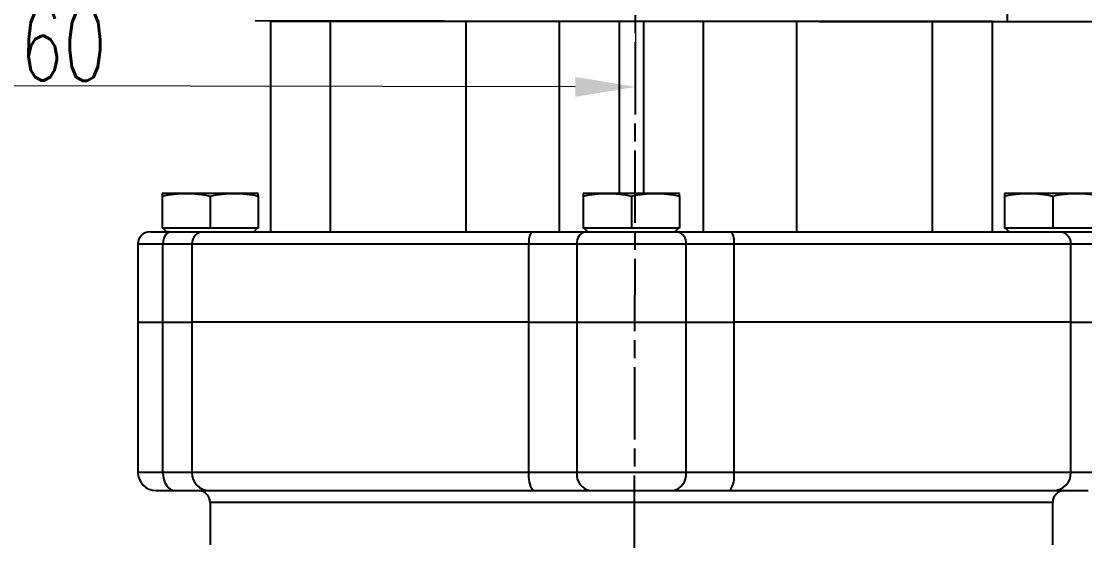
# Model space of a CAD drawing. Header units: millimetres. Extents: x 2301 to 4250, y 838 to 2217.
# Drawn here: x 2783.3 to 2960, y 1738 to 1825 of the extents above; entities that cross this region are included whole.
import ezdxf

# ---------------------------------------------------------------- set-up
doc = ezdxf.new("R2010")
doc.units = ezdxf.units.MM
doc.linetypes.add('AM_ISO08W050', pattern=[18, 12, -1.5, 3, -1.5])
for name, color, linetype, lineweight in [('AM_5', 3, 'Continuous', 25), ('AM_7', 4, 'AM_ISO08W050', 25), ('标注', 3, 'Continuous', 13)]:
    doc.layers.add(name, color=color, linetype=linetype, lineweight=lineweight)
doc.styles.add('SLDTEXTSTYLE1', font='txt.shx', dxfattribs={"width": 0.7, "bigfont": 'gbcbig.shx'})
doc.dimstyles.new('SLDDIMSTYLE12$0', dxfattribs={"dimtxt": 12, "dimasz": 10, "dimexe": 0, "dimexo": 0.0625, "dimgap": 0.875, "dimtad": 1, "dimdec": 1, "dimlfac": 1.8, "dimrnd": 1e-09, "dimzin": 12, "dimdsep": 46, "dimtxsty": 'SLDTEXTSTYLE1', "dimcen": 0.09, "dimdle": 8.16, "dimclrd": 3, "dimclre": 3, "dimadec": 0, "dimazin": 3, "dimtfac": 1, "dimtdec": 1, "dimtofl": 0, "dimtmove": 0, "dimatfit": 3, "dimfxl": 0, "dimfrac": 2, "dimtolj": 1, "dimlwd": 5, "dimlwe": 5, "dimarcsym": 0})

# ---------------------------------------------------------------- blocks, each defined once
blk = doc.blocks.new('*D64')
at = {"layer": 'AM_5', "color": 3, "lineweight": 5, "transparency": 16777216}
blk.add_line((2944.78, 1824.98), (3018.4, 1824.98), dxfattribs=at)
at = {"layer": 'AM_5', "color": 3, "linetype": 'Continuous', "lineweight": 5, "transparency": 16777216}
for p, q in [((3018.4, 1814.98), (3018.4, 1599.98)), ((2892.57, 1589.98), (3018.4, 1589.98))]:
    blk.add_line(p, q, dxfattribs=at)
at = {"layer": 'AM_5', "color": 3, "transparency": 16777216}
for points in [[(3016.74, 1814.98), (3020.07, 1814.98), (3018.4, 1824.98)], [(3016.74, 1599.98), (3020.07, 1599.98), (3018.4, 1589.98)]]:
    blk.add_solid(points, dxfattribs=at)
at = {"layer": 'Defpoints', "color": 0, "transparency": 16777216}
for p in [(2944.72, 1824.98), (2892.51, 1589.98), (3018.4, 1589.98)]:
    blk.add_point(p, dxfattribs=at)
at = {"layer": 'AM_5', "color": 0, "transparency": 16777216, "insert": (3011.53, 1705.6), "char_height": 12, "attachment_point": 5, "rotation": 90, "style": 'SLDTEXTSTYLE1'}
blk.add_mtext('\\A1;257', dxfattribs=at)
blk = doc.blocks.new('*D57')
at = {"layer": 'Defpoints', "color": 0, "transparency": 16777216}
for p in [(2947.28, 1854.85), (2946.76, 1824.89), (3047.89, 1824.89)]:
    blk.add_point(p, dxfattribs=at)
at = {"layer": '标注', "color": 3, "lineweight": 5, "transparency": 16777216}
blk.add_line((2947.34, 1854.85), (3047.89, 1854.85), dxfattribs=at)
at = {"layer": '标注', "color": 3, "linetype": 'Continuous', "lineweight": 5, "transparency": 16777216}
for p, q in [((3047.89, 1844.85), (3047.89, 1834.89)), ((2946.82, 1824.89), (3047.89, 1824.89))]:
    blk.add_line(p, q, dxfattribs=at)
at = {"layer": '标注', "color": 3, "transparency": 16777216}
for points in [[(3046.23, 1844.85), (3049.56, 1844.85), (3047.89, 1854.85)], [(3046.23, 1834.89), (3049.56, 1834.89), (3047.89, 1824.89)]]:
    blk.add_solid(points, dxfattribs=at)
at = {"layer": '标注', "color": 0, "transparency": 16777216, "insert": (3042.02, 1839.87), "char_height": 10, "attachment_point": 5, "rotation": 90, "style": 'SLDTEXTSTYLE1'}
blk.add_mtext('\\A1;30', dxfattribs=at)
blk = doc.blocks.new('*D77')
at = {"layer": 'AM_5', "color": 3, "lineweight": 5, "transparency": 16777216}
blk.add_line((2885.4, 1824.92), (2885.38, 1814.06), dxfattribs=at)
at = {"layer": 'AM_5', "color": 3, "linetype": 'Continuous', "lineweight": 5, "transparency": 16777216}
for p, q in [((2719.8, 1813.6), (2719.8, 1814.37)), ((2875.38, 1814.08), (2729.8, 1814.36))]:
    blk.add_line(p, q, dxfattribs=at)
at = {"layer": 'AM_5', "color": 3, "transparency": 16777216}
for points in [[(2729.81, 1816.02), (2729.8, 1812.69), (2719.8, 1814.37)], [(2875.38, 1815.75), (2875.38, 1812.41), (2885.38, 1814.06)]]:
    blk.add_solid(points, dxfattribs=at)
at = {"layer": 'Defpoints', "color": 0, "transparency": 16777216}
for p in [(2885.4, 1824.98), (2719.8, 1814.37), (2719.8, 1813.54)]:
    blk.add_point(p, dxfattribs=at)
at = {"layer": 'AM_5', "color": 0, "transparency": 16777216, "insert": (2786.72, 1821.12), "char_height": 12, "attachment_point": 5, "rotation": 359.8923, "style": 'SLDTEXTSTYLE1'}
blk.add_mtext('\\A1;160', dxfattribs=at)

msp = doc.modelspace()

# ---------------------------------------------------------------- linework, layer by layer
at = {"color": 7, "linetype": 'Continuous', "lineweight": 25}
for p, q in [((2947.221, 1824.862), (2947.258, 1844.799)), ((2824.721, 1824.98), (2824.721, 1789.98)), ((2834.721, 1789.98), (2834.721, 1824.98)), ((2857.225, 1824.98), (2857.225, 1789.98)), ((2872.721, 1824.98), (2872.721, 1789.98)), ((2882.721, 1796.38), (2882.721, 1824.98)), ((2886.721, 1824.98), (2886.721, 1796.38)), ((2896.721, 1789.98), (2896.721, 1824.98)), ((2912.216, 1789.98), (2912.216, 1824.98)), ((2934.721, 1824.98), (2934.721, 1789.98)), ((2944.721, 1789.98), (2944.721, 1824.98)), ((2810.721, 1796.38), (2806.721, 1796.38)), ((2806.721, 1795.929), (2806.721, 1790.58)), ((2818.721, 1796.38), (2810.721, 1796.38)), ((2814.721, 1795.929), (2814.721, 1790.58)), ((2822.721, 1796.38), (2818.721, 1796.38)), ((2822.721, 1795.929), (2822.721, 1790.58)), ((2880.721, 1796.38), (2876.721, 1796.38)), ((2876.721, 1795.929), (2876.721, 1790.58)), ((2888.721, 1796.38), (2880.721, 1796.38)), ((2884.721, 1795.929), (2884.721, 1790.58)), ((2892.721, 1796.38), (2888.721, 1796.38)), ((2892.721, 1795.929), (2892.721, 1790.58)), ((2950.721, 1796.38), (2946.721, 1796.38)), ((2946.721, 1795.929), (2946.721, 1790.58)), ((2958.721, 1796.38), (2950.721, 1796.38)), ((2954.721, 1795.929), (2954.721, 1790.58)), ((2962.721, 1796.38), (2958.721, 1796.38)), ((2814.721, 1790.58), (2806.721, 1790.58)), ((2806.886, 1790.58), (2807.486, 1789.98)), ((2822.721, 1790.58), (2814.721, 1790.58)), ((2821.956, 1789.98), (2822.556, 1790.58)), ((2884.721, 1790.58), (2876.721, 1790.58)), ((2876.886, 1790.58), (2877.486, 1789.98)), ((2892.721, 1790.58), (2884.721, 1790.58)), ((2891.956, 1789.98), (2892.556, 1790.58)), ((2954.721, 1790.58), (2946.721, 1790.58)), ((2946.886, 1790.58), (2947.486, 1789.98)), ((2962.721, 1790.58), (2954.721, 1790.58)), ((2807.848, 1789.98), (2807.486, 1789.98)), ((2802.721, 1787.98), (2802.721, 1774.98)), ((2802.721, 1787.98), (2806.876, 1787.98)), ((2806.876, 1787.98), (2811.679, 1787.98)), ((2806.876, 1774.98), (2806.876, 1787.98)), ((2811.679, 1787.98), (2867.694, 1787.98)), ((2811.679, 1787.98), (2811.679, 1774.98)), ((2867.694, 1787.98), (2875.64, 1787.98)), ((2867.694, 1774.98), (2867.694, 1787.98)), ((2875.64, 1787.98), (2893.802, 1787.98)), ((2875.64, 1787.98), (2875.64, 1774.98)), ((2893.802, 1774.98), (2893.802, 1787.98)), ((2893.802, 1787.98), (2901.748, 1787.98)), ((2901.748, 1787.98), (2901.748, 1774.98)), ((2901.748, 1787.98), (2957.763, 1787.98)), ((2957.763, 1774.98), (2957.763, 1787.98)), ((2957.763, 1787.98), (2962.565, 1787.98)), ((2802.721, 1774.98), (2802.721, 1749.98)), ((2802.721, 1774.98), (2806.876, 1774.98)), ((2806.876, 1749.98), (2806.876, 1774.98)), ((2806.876, 1774.98), (2811.679, 1774.98)), ((2811.679, 1774.98), (2811.679, 1749.98)), ((2867.694, 1774.98), (2811.679, 1774.98)), ((2867.694, 1749.98), (2867.694, 1774.98)), ((2867.694, 1774.98), (2875.64, 1774.98)), ((2875.64, 1774.98), (2875.64, 1749.98)), ((2875.64, 1774.98), (2893.802, 1774.98)), ((2893.802, 1749.98), (2893.802, 1774.98)), ((2893.802, 1774.98), (2901.748, 1774.98)), ((2901.748, 1774.98), (2901.748, 1749.98)), ((2957.763, 1774.98), (2901.748, 1774.98)), ((2957.763, 1749.98), (2957.763, 1774.98)), ((2957.763, 1774.98), (2962.565, 1774.98)), ((2806.876, 1749.98), (2802.721, 1749.98)), ((2811.679, 1749.98), (2806.876, 1749.98)), ((2867.694, 1749.98), (2811.679, 1749.98)), ((2875.64, 1749.98), (2867.694, 1749.98)), ((2893.802, 1749.98), (2875.64, 1749.98)), ((2901.748, 1749.98), (2893.802, 1749.98)), ((2957.763, 1749.98), (2901.748, 1749.98)), ((2962.565, 1749.98), (2957.763, 1749.98)), ((2808.054, 1746.98), (2808.488, 1746.98)), ((2814.601, 1746.98), (2868.375, 1746.98)), ((2901.067, 1746.98), (2954.841, 1746.98)), ((2954.721, 1744.98), (2814.721, 1744.98)), ((2814.721, 1744.98), (2814.721, 1737.98)), ((2954.721, 1737.98), (2954.721, 1744.98))]:
    msp.add_line(p, q, dxfattribs=at)
at = {"linetype": 'ByBlock'}
for p, q in [((2822.221, 1825.097), (2947.221, 1824.862)), ((2824.721, 1824.98), (2944.721, 1824.98))]:
    msp.add_line(p, q, dxfattribs=at)
at = {"color": 7, "linetype": 'Continuous', "lineweight": 25, "flags": 128}
for points in [[(2808.184, 1789.98), (2807.929, 1789.941), (2807.684, 1789.827), (2807.457, 1789.643), (2807.259, 1789.394), (2807.097, 1789.091), (2806.976, 1788.745), (2806.902, 1788.37), (2806.876, 1787.98)], [(2806.876, 1749.98), (2806.914, 1749.394), (2807.026, 1748.832), (2807.207, 1748.313), (2807.451, 1747.858), (2807.748, 1747.485), (2808.087, 1747.208), (2808.455, 1747.037), (2808.838, 1746.98)]]:
    msp.add_lwpolyline(points, dxfattribs=at)
at = {"color": 7, "linetype": 'Continuous', "lineweight": 25}
for centre, radius, start, end in [((2804.721, 1787.98), 2, 90, 180), ((2813.653, 1788.005), 1.974, 90.76791, 180.74785), ((2870.237, 1788.454), 2.587, 143.85476, 190.56369), ((2877.436, 1788.193), 1.809, 98.98174, 186.78498), ((2892.006, 1788.193), 1.809, 353.21502, 81.01826), ((2899.205, 1788.454), 2.587, 349.43631, 36.14524), ((2955.788, 1788.005), 1.974, 359.25215, 89.23209), ((2805.721, 1749.98), 3, 180, 270), ((2814.641, 1749.941), 2.962, 179.25215, 269.23209), ((2871.508, 1749.268), 3.88, 169.43631, 216.14524), ((2878.334, 1749.659), 2.713, 173.21502, 261.01826), ((2891.108, 1749.659), 2.713, 278.98174, 6.78498), ((2897.933, 1749.268), 3.88, 323.85476, 10.56369), ((2954.801, 1749.941), 2.962, 270.76791, 0.74785), ((2812.721, 1744.98), 2, 0, 90), ((2956.721, 1744.98), 2, 90, 180)]:
    msp.add_arc(centre, radius, start, end, dxfattribs=at)
for points, knots in [([(2806.721, 1795.929), (2807.382, 1796.068), (2808.046, 1796.182), (2809.378, 1796.338), (2810.048, 1796.38), (2810.721, 1796.38)], [0, 0, 0, 0, 0.5, 0.5, 1, 1, 1, 1]), ([(2806.721, 1796.38), (2806.721, 1796.38), (2806.721, 1796.338), (2806.721, 1796.182), (2806.721, 1796.068), (2806.721, 1795.929)], [0, 0, 0, 0, 0.5, 0.5, 1, 1, 1, 1]), ([(2810.721, 1796.38), (2811.394, 1796.38), (2812.063, 1796.338), (2813.396, 1796.182), (2814.06, 1796.068), (2814.721, 1795.929)], [0, 0, 0, 0, 0.5, 0.5, 1, 1, 1, 1]), ([(2814.721, 1795.929), (2815.382, 1796.068), (2816.046, 1796.182), (2817.378, 1796.338), (2818.048, 1796.38), (2818.721, 1796.38)], [0, 0, 0, 0, 0.5, 0.5, 1, 1, 1, 1]), ([(2818.721, 1796.38), (2819.394, 1796.38), (2820.063, 1796.338), (2821.396, 1796.182), (2822.06, 1796.068), (2822.721, 1795.929)], [0, 0, 0, 0, 0.5, 0.5, 1, 1, 1, 1]), ([(2822.721, 1795.929), (2822.721, 1796.068), (2822.721, 1796.182), (2822.721, 1796.338), (2822.721, 1796.38), (2822.721, 1796.38)], [0, 0, 0, 0, 0.5, 0.5, 1, 1, 1, 1]), ([(2876.721, 1795.929), (2877.382, 1796.068), (2878.046, 1796.182), (2879.378, 1796.338), (2880.048, 1796.38), (2880.721, 1796.38)], [0, 0, 0, 0, 0.5, 0.5, 1, 1, 1, 1]), ([(2876.721, 1796.38), (2876.721, 1796.38), (2876.721, 1796.338), (2876.721, 1796.182), (2876.721, 1796.068), (2876.721, 1795.929)], [0, 0, 0, 0, 0.5, 0.5, 1, 1, 1, 1]), ([(2880.721, 1796.38), (2881.394, 1796.38), (2882.063, 1796.338), (2883.396, 1796.182), (2884.06, 1796.068), (2884.721, 1795.929)], [0, 0, 0, 0, 0.5, 0.5, 1, 1, 1, 1]), ([(2884.721, 1795.929), (2885.382, 1796.068), (2886.046, 1796.182), (2887.378, 1796.338), (2888.048, 1796.38), (2888.721, 1796.38)], [0, 0, 0, 0, 0.5, 0.5, 1, 1, 1, 1]), ([(2888.721, 1796.38), (2889.394, 1796.38), (2890.063, 1796.338), (2891.396, 1796.182), (2892.06, 1796.068), (2892.721, 1795.929)], [0, 0, 0, 0, 0.5, 0.5, 1, 1, 1, 1]), ([(2892.721, 1795.929), (2892.721, 1796.068), (2892.721, 1796.182), (2892.721, 1796.338), (2892.721, 1796.38), (2892.721, 1796.38)], [0, 0, 0, 0, 0.5, 0.5, 1, 1, 1, 1]), ([(2946.721, 1795.929), (2947.382, 1796.068), (2948.046, 1796.182), (2949.378, 1796.338), (2950.048, 1796.38), (2950.721, 1796.38)], [0, 0, 0, 0, 0.5, 0.5, 1, 1, 1, 1]), ([(2946.721, 1796.38), (2946.721, 1796.38), (2946.721, 1796.338), (2946.721, 1796.182), (2946.721, 1796.068), (2946.721, 1795.929)], [0, 0, 0, 0, 0.5, 0.5, 1, 1, 1, 1]), ([(2950.721, 1796.38), (2951.394, 1796.38), (2952.063, 1796.338), (2953.396, 1796.182), (2954.06, 1796.068), (2954.721, 1795.929)], [0, 0, 0, 0, 0.5, 0.5, 1, 1, 1, 1]), ([(2954.721, 1795.929), (2955.382, 1796.068), (2956.046, 1796.182), (2957.378, 1796.338), (2958.048, 1796.38), (2958.721, 1796.38)], [0, 0, 0, 0, 0.5, 0.5, 1, 1, 1, 1]), ([(2958.721, 1796.38), (2959.394, 1796.38), (2960.063, 1796.338), (2961.396, 1796.182), (2962.06, 1796.068), (2962.721, 1795.929)], [0, 0, 0, 0, 0.5, 0.5, 1, 1, 1, 1]), ([(2804.721, 1789.98), (2804.722, 1789.98), (2804.724, 1789.98), (2804.738, 1789.98), (2804.76, 1789.98), (2804.793, 1789.98), (2804.834, 1789.98), (2804.884, 1789.98), (2804.994, 1789.98), (2805.211, 1789.98), (2805.61, 1789.98), (2806.115, 1789.98), (2806.619, 1789.98), (2807.064, 1789.98), (2807.416, 1789.98), (2807.788, 1789.98), (2808.052, 1789.98), (2808.184, 1789.98)], [0, 0, 0, 0, 0.03538097, 0.0706832, 0.10593909, 0.14118116, 0.176442, 0.21175412, 0.2471499, 0.37354923, 0.50000953, 0.62640887, 0.75286917, 0.81472777, 0.87641946, 0.93811872, 1, 1, 1, 1]), ([(2808.184, 1789.98), (2808.279, 1789.98), (2808.47, 1789.98), (2808.748, 1789.98), (2809.021, 1789.98), (2809.288, 1789.98), (2809.549, 1789.98), (2809.804, 1789.98), (2810.263, 1789.98), (2810.893, 1789.98), (2811.635, 1789.98), (2812.285, 1789.98), (2812.747, 1789.98), (2813.066, 1789.98), (2813.279, 1789.98), (2813.469, 1789.98), (2813.574, 1789.98), (2813.627, 1789.98)], [0, 0, 0, 0, 0.0355348, 0.0710273, 0.1064952, 0.1419563, 0.1774283, 0.212929, 0.248476, 0.3742156, 0.5000052, 0.6257448, 0.7515345, 0.8136891, 0.8757548, 0.9378267, 1, 1, 1, 1]), ([(2813.627, 1789.98), (2813.696, 1789.98), (2813.833, 1789.98), (2814.052, 1789.98), (2814.28, 1789.98), (2814.52, 1789.98), (2814.769, 1789.98), (2815.029, 1789.98), (2815.3, 1789.98), (2815.581, 1789.98), (2815.872, 1789.98), (2816.174, 1789.98), (2816.971, 1789.98), (2818.391, 1789.98), (2820.682, 1789.98), (2823.301, 1789.98), (2826.254, 1789.98), (2829.51, 1789.98), (2833.058, 1789.98), (2836.868, 1789.98), (2840.909, 1789.98), (2845.154, 1789.98), (2849.554, 1789.98), (2854.095, 1789.98), (2857.704, 1789.98), (2860.307, 1789.98), (2861.853, 1789.98), (2863.411, 1789.98), (2864.979, 1789.98), (2866.558, 1789.98), (2867.618, 1789.98), (2868.148, 1789.98)], [0, 0, 0, 0, 0.0109905, 0.0219738, 0.0329514, 0.0439251, 0.0548963, 0.0658669, 0.0768384, 0.0878125, 0.0987907, 0.1097749, 0.1207665, 0.1829209, 0.2450819, 0.3084864, 0.3718973, 0.435946, 0.5000009, 0.5640495, 0.6281044, 0.6915089, 0.7549199, 0.8170743, 0.8792353, 0.8993787, 0.9195022, 0.939616, 0.9597302, 0.9798548, 1, 1, 1, 1]), ([(2868.148, 1789.98), (2868.271, 1789.98), (2868.518, 1789.98), (2868.884, 1789.98), (2869.248, 1789.98), (2869.61, 1789.98), (2869.969, 1789.98), (2870.326, 1789.98), (2870.979, 1789.98), (2871.913, 1789.98), (2873.091, 1789.98), (2874.216, 1789.98), (2875.098, 1789.98), (2875.768, 1789.98), (2876.249, 1789.98), (2876.713, 1789.98), (2877.007, 1789.98), (2877.153, 1789.98)], [0, 0, 0, 0, 0.0355348, 0.0710273, 0.1064952, 0.1419563, 0.1774283, 0.212929, 0.248476, 0.3742156, 0.5000052, 0.6257448, 0.7515345, 0.8136891, 0.8757548, 0.9378267, 1, 1, 1, 1]), ([(2877.153, 1789.98), (2877.22, 1789.98), (2877.354, 1789.98), (2877.562, 1789.98), (2877.777, 1789.98), (2877.998, 1789.98), (2878.225, 1789.98), (2878.458, 1789.98), (2878.903, 1789.98), (2879.589, 1789.98), (2880.551, 1789.98), (2881.563, 1789.98), (2882.944, 1789.98), (2884.721, 1789.98), (2886.498, 1789.98), (2887.879, 1789.98), (2888.89, 1789.98), (2889.853, 1789.98), (2890.601, 1789.98), (2891.161, 1789.98), (2891.557, 1789.98), (2891.935, 1789.98), (2892.171, 1789.98), (2892.288, 1789.98)], [0, 0, 0, 0, 0.0176984, 0.0353574, 0.0529932, 0.0706221, 0.0882604, 0.1059243, 0.1236301, 0.1868579, 0.2501163, 0.3133441, 0.3766025, 0.5000048, 0.6234071, 0.6866349, 0.7498933, 0.8131211, 0.8763795, 0.9073226, 0.9381822, 0.9690456, 1, 1, 1, 1]), ([(2892.288, 1789.98), (2892.372, 1789.98), (2892.539, 1789.98), (2892.797, 1789.98), (2893.06, 1789.98), (2893.33, 1789.98), (2893.606, 1789.98), (2893.887, 1789.98), (2894.418, 1789.98), (2895.226, 1789.98), (2896.35, 1789.98), (2897.529, 1789.98), (2898.549, 1789.98), (2899.382, 1789.98), (2900.011, 1789.98), (2900.648, 1789.98), (2901.078, 1789.98), (2901.294, 1789.98)], [0, 0, 0, 0, 0.0355348, 0.0710273, 0.1064952, 0.1419563, 0.1774283, 0.212929, 0.248476, 0.3742156, 0.5000052, 0.6257448, 0.7515345, 0.8136891, 0.8757548, 0.9378267, 1, 1, 1, 1]), ([(2901.294, 1789.98), (2901.583, 1789.98), (2902.162, 1789.98), (2903.027, 1789.98), (2903.889, 1789.98), (2904.747, 1789.98), (2905.603, 1789.98), (2906.455, 1789.98), (2907.304, 1789.98), (2908.15, 1789.98), (2908.993, 1789.98), (2909.832, 1789.98), (2911.966, 1789.98), (2915.346, 1789.98), (2919.887, 1789.98), (2924.287, 1789.98), (2928.533, 1789.98), (2932.573, 1789.98), (2936.383, 1789.98), (2939.932, 1789.98), (2943.188, 1789.98), (2946.141, 1789.98), (2948.76, 1789.98), (2951.051, 1789.98), (2952.567, 1789.98), (2953.524, 1789.98), (2954.053, 1789.98), (2954.548, 1789.98), (2955.007, 1789.98), (2955.433, 1789.98), (2955.688, 1789.98), (2955.815, 1789.98)], [0, 0, 0, 0, 0.0109905, 0.0219738, 0.0329514, 0.0439251, 0.0548963, 0.0658669, 0.0768384, 0.0878125, 0.0987907, 0.1097749, 0.1207665, 0.1829209, 0.2450819, 0.3084864, 0.3718973, 0.435946, 0.5000009, 0.5640495, 0.6281044, 0.6915089, 0.7549199, 0.8170743, 0.8792353, 0.8993787, 0.9195022, 0.939616, 0.9597302, 0.9798548, 1, 1, 1, 1]), ([(2955.815, 1789.98), (2955.844, 1789.98), (2955.903, 1789.98), (2956.002, 1789.98), (2956.109, 1789.98), (2956.224, 1789.98), (2956.346, 1789.98), (2956.477, 1789.98), (2956.734, 1789.98), (2957.156, 1789.98), (2957.807, 1789.98), (2958.548, 1789.98), (2959.237, 1789.98), (2959.826, 1789.98), (2960.284, 1789.98), (2960.76, 1789.98), (2961.092, 1789.98), (2961.258, 1789.98)], [0, 0, 0, 0, 0.03553479, 0.0710273, 0.10649523, 0.14195632, 0.17742833, 0.21292899, 0.24847599, 0.37421557, 0.50000523, 0.6257448, 0.75153447, 0.81368907, 0.87575476, 0.93782669, 1, 1, 1, 1]), ([(2877.91, 1746.98), (2879.62, 1746.98), (2882.106, 1746.98), (2887.336, 1746.98), (2889.822, 1746.98), (2891.532, 1746.98)], [0, 0, 0, 0, 0.5, 0.5, 1, 1, 1, 1])]:
    msp.add_open_spline(points, degree=3, knots=knots, dxfattribs=at)
for points in [[(2805.721, 1746.98), (2805.721, 1746.98), (2806.859, 1746.98), (2808.838, 1746.98)], [(2808.838, 1746.98), (2811.719, 1746.98), (2813.737, 1746.98), (2814.601, 1746.98)], [(2868.375, 1746.98), (2872.083, 1746.98), (2875.421, 1746.98), (2877.91, 1746.98)], [(2891.532, 1746.98), (2894.02, 1746.98), (2897.359, 1746.98), (2901.067, 1746.98)], [(2954.841, 1746.98), (2955.705, 1746.98), (2957.723, 1746.98), (2960.604, 1746.98)]]:
    msp.add_open_spline(points, degree=3, dxfattribs=at)
at = {"layer": 'AM_7'}
msp.add_line((2884.721, 1467.48), (2885.912, 2092.654), dxfattribs=at)

# ---------------------------------------------------------------- dimensions: what is measured, and where the dimension line sits
at = {"layer": 'AM_5'}
for base, p1, p2, angle, text, picture, middle in [((2719.803, 1814.374), (2885.402, 1824.978), (2719.801, 1813.541), 179.89234, '160', '*D77', (2786.706, 1814.248)), ((3018.404, 1589.98), (2944.721, 1824.98), (2892.51, 1589.98), 90, '257', '*D64', (3018.404, 1705.599))]:
    dim = msp.add_linear_dim(base=base, p1=p1, p2=p2, angle=angle, text=text, dimstyle='SLDDIMSTYLE12$0', override={"dimlfac": 1}, dxfattribs=at)
    dim.commit()
    dim.dimension.update_dxf_attribs({"geometry": picture, "text_midpoint": middle, "dimtype": 160})
at = {"layer": '标注'}
dim = msp.add_linear_dim(base=(3047.893, 1824.886), p1=(2947.277, 1854.853), p2=(2946.755, 1824.886), angle=90, text='30', dimstyle='SLDDIMSTYLE12$0', override={"dimtxt": 10, "dimtdec": 3, "dimtzin": 0}, dxfattribs=at)
dim.commit()
dim.dimension.update_dxf_attribs({"geometry": '*D57', "text_midpoint": (3042.018, 1839.869)})

doc.saveas('drawing.dxf')
